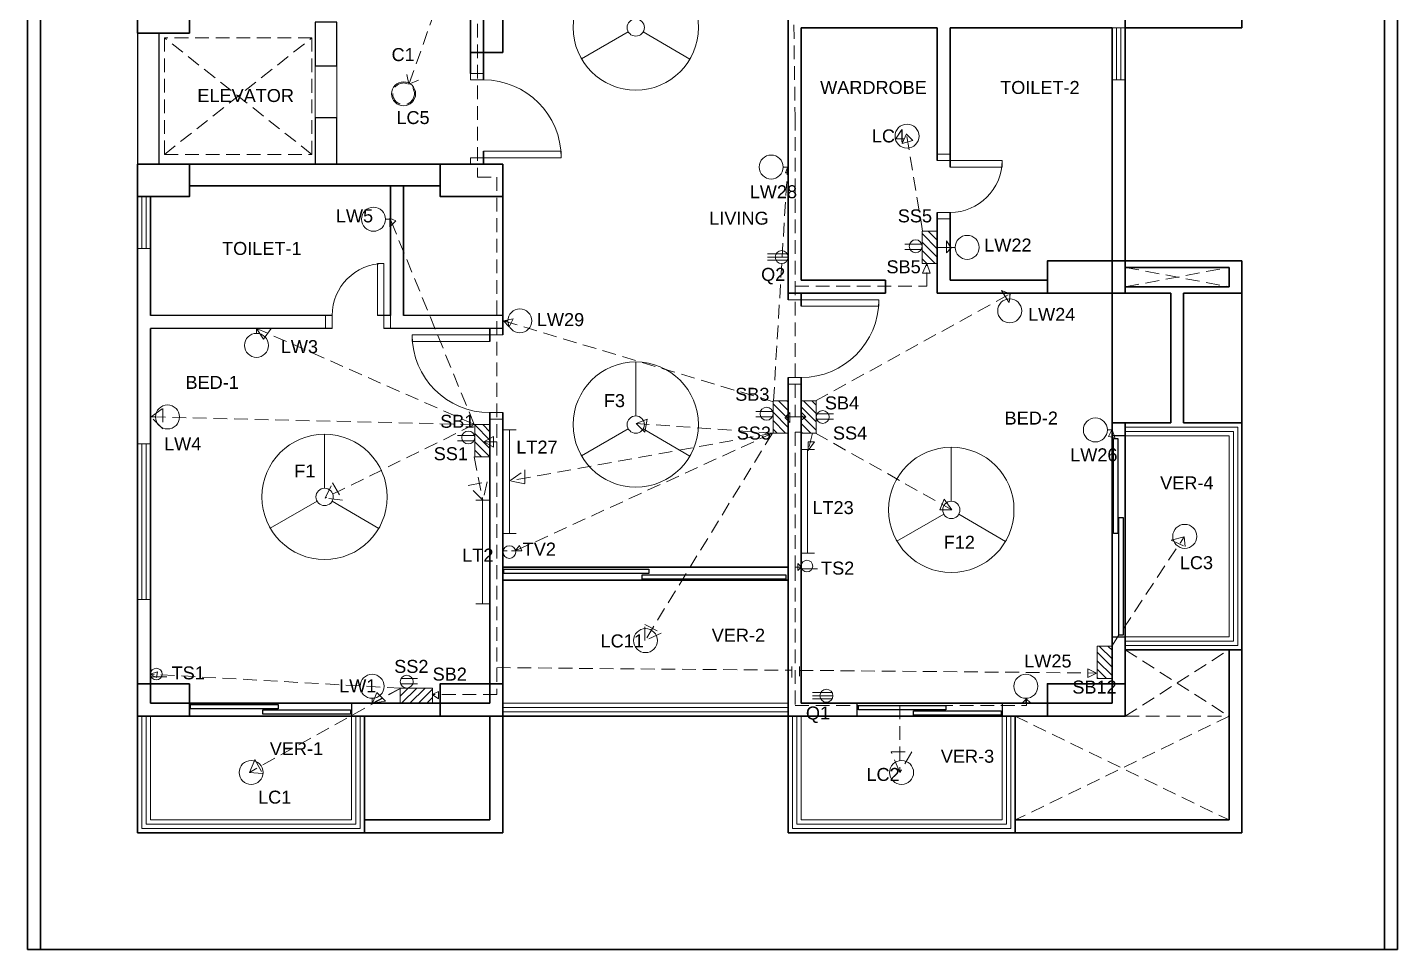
# Model space of a CAD drawing. Header units: inches. Extents: x 685 to 11694, y 256 to 9873.
# Drawn here: x 1140 to 1774, y 2984 to 3411 of the extents above; entities that cross this region are included whole.
import ezdxf

# ---------------------------------------------------------------- set-up
doc = ezdxf.new("R2010")
doc.units = ezdxf.units.IN
doc.header["$MEASUREMENT"] = 0
doc.linetypes.add('DASHED2', pattern=[9.525, 6.35, -3.175])
for name, color, linetype, lineweight in [('1.Boundary & Pillar', 10, 'Continuous', 30), ('2.Parking Lines', 255, 'Continuous', 30), ('2.Walls', 255, 'Continuous', 35), ('3.Doors', 34, 'Continuous', 9), ('3.Railing', 40, 'Continuous', 5), ('3.Windows', 130, 'Continuous', 15), ('4.Empty Spaces', 10, 'DASHED2', 15), ('4.Lift Door', 8, 'Continuous', 13), ('5.Fittings & Fixtures', 4, 'Continuous', 15), ('5.Fittings and Fixtures - Labels', 4, 'Continuous', 15), ('5.Switchboards', 210, 'Continuous', 9), ('5.Switchboards - Labels', 210, 'Continuous', 9), ('6.Text', 255, 'Continuous', 15), ('7.(Hidden) Board to Board', 6, 'DASHED2', 20), ('7.(Hidden) Board to Fixtures', 3, 'DASHED2', 20), ('7.(Hidden) Board to Fixtures - Labels', 3, 'DASHED2', 20), ('8.(Hidden) Emergency Connections', 10, 'DASHED2', 20)]:
    doc.layers.add(name, color=color, linetype=linetype, lineweight=lineweight)
doc.layers.add('2.Walls - Stairwell', color=255, linetype='Continuous')
doc.layers.add('3.Sliding Glass', color=160, linetype='Continuous')
doc.layers.get('8.(Hidden) Emergency Connections').off()
doc.styles.add('Text 1', font='arial.ttf', dxfattribs={"height": 6})

# ---------------------------------------------------------------- blocks, each defined once
blk = doc.blocks.new('col')
at = {"layer": '1.Boundary & Pillar', "linetype": 'Continuous'}
for points in [[(-433, 678), (-433, 663), (-457, 663), (-457, 678)], [(-291, 678), (-291, 663), (-320, 663), (-320, 678)], [(0, 678), (0, 663), (-36, 663), (-36, 678)], [(-433, 478.5), (-433, 463.5), (-457, 463.5), (-457, 478.5)], [(-303, 475.5), (-288, 475.5), (-288, 439.6), (-303, 439.6)], [(0, 451.6), (0, 436.6), (-36, 436.6), (-36, 451.6)], [(-433, 331.19), (-433, 316.19), (-457, 316.19), (-457, 331.19)], [(-288, 307.19), (-303, 307.19), (-303, 331.19), (-288, 331.19)], [(-433, 255.5), (-433, 240.5), (-457, 240.5), (-457, 255.5)], [(-288, 255.5), (-288, 240.5), (-317, 240.5), (-317, 255.5)], [(0, 210.75), (0, 195.75), (-36, 195.75), (-36, 210.75)], [(-433, 15), (-433, 0), (-457, 0), (-457, 15)], [(-288, 15), (-288, 0), (-317, 0), (-317, 15)], [(0, 15), (0, 0), (-36, 0), (-36, 15)]]:
    blk.add_lwpolyline(points, close=True, dxfattribs=at)
blk = doc.blocks.new('Light_CeilingK')
at = {"layer": '5.Fittings & Fixtures'}
blk.add_circle((0, 0), 5.55, dxfattribs=at)
blk = doc.blocks.new("Door 3'")
at = {"layer": '3.Doors'}
for p, q in [((3402, 896), (3408, 896)), ((3402, 893), (3402, 896)), ((3408, 896), (3408, 893)), ((3402, 893), (3366, 893)), ((3366, 893), (3366, 890)), ((3366, 890), (3402, 890)), ((3408, 893), (3402, 893)), ((3402, 890), (3402, 893)), ((3408, 857), (3402, 857)), ((3402, 857), (3402, 854)), ((3408, 854), (3408, 857)), ((3402, 854), (3408, 854))]:
    blk.add_line(p, q, dxfattribs=at)
blk.add_arc((3402, 893), 36, 180, 270, dxfattribs=at)
blk = doc.blocks.new("Door 2'")
at = {"layer": '3.Doors'}
for p, q in [((3347, 873), (3347, 876)), ((3347, 876), (3353, 876)), ((3353, 876), (3353, 873)), ((3347, 873), (3353, 873)), ((3323, 849), (3323, 852)), ((3323, 852), (3347, 852)), ((3347, 852), (3347, 849)), ((3347, 849), (3323, 849)), ((3347, 846), (3347, 849)), ((3347, 849), (3353, 849)), ((3353, 846), (3347, 846)), ((3353, 849), (3353, 846))]:
    blk.add_line(p, q, dxfattribs=at)
blk.add_arc((3347, 849), 24, 90, 180, dxfattribs=at)
blk = doc.blocks.new("Window 3'")
at = {"layer": '3.Windows'}
for p, q in [((3245, 876), (3239, 876)), ((3239, 876), (3239, 804)), ((3241, 876), (3241, 804)), ((3243, 804), (3243, 876)), ((3245, 804), (3245, 876)), ((3239, 804), (3245, 804))]:
    blk.add_line(p, q, dxfattribs=at)
blk = doc.blocks.new("Window 2'")
at = {"layer": '3.Windows'}
for p, q in [((3245, 896), (3239, 896)), ((3239, 896), (3239, 872)), ((3241, 896), (3241, 872)), ((3243, 896), (3243, 872)), ((3245, 872), (3245, 896)), ((3239, 872), (3245, 872))]:
    blk.add_line(p, q, dxfattribs=at)
blk = doc.blocks.new('Ceiling Fan')
at = {"layer": '5.Fittings & Fixtures'}
for p, q in [((3320, 1326.5), (3320, 1351.5)), ((3316.53, 1320.51), (3294.84, 1308.07)), ((3323.45, 1320.48), (3345.04, 1307.87))]:
    blk.add_line(p, q, dxfattribs=at)
for radius in [29, 4]:
    blk.add_circle((3320, 1322.5), radius, dxfattribs=at)
blk = doc.blocks.new('Tubelight')
at = {"layer": '5.Fittings & Fixtures'}
for p, q in [((3460.5, 1029.19), (3460.5, 1023)), ((3508.5, 1026), (3508.5, 1029.19)), ((3460.5, 1026), (3508.5, 1026)), ((3508.5, 1026), (3508.5, 1023))]:
    blk.add_line(p, q, dxfattribs=at)
blk = doc.blocks.new('LightW')
at = {"layer": '5.Fittings & Fixtures'}
blk.add_line((0, -2.3), (0, 0), dxfattribs=at)
blk.add_blockref('Light_CeilingK', (0, -7.85), dxfattribs=at)
blk = doc.blocks.new('Switchboard')
at = {"layer": '5.Switchboards'}
h = blk.add_hatch(dxfattribs=at)
h.set_pattern_fill('ANSI31', color=256, scale=22)
h.paths.add_polyline_path([(2518, 710), (2518, 717), (2503, 717), (2503, 710)])
blk.add_lwpolyline([(2503, 717), (2518, 717), (2518, 710), (2503, 710)], close=True, dxfattribs=at)
blk = doc.blocks.new('Socket 2P')
at = {"layer": '5.Fittings & Fixtures'}
for p, q in [((3553.4, 787.5), (3561, 787.5)), ((3553.17, 785), (3561, 785))]:
    blk.add_line(p, q, dxfattribs=at)
blk.add_circle((3556, 786), 3, dxfattribs=at)
blk = doc.blocks.new('Socket 3P')
at = {"layer": '5.Fittings & Fixtures'}
for p, q in [((4614.6, 922), (4605.5, 922)), ((4605.5, 920.5), (4615, 920.5)), ((4614.6, 919), (4605.5, 919))]:
    blk.add_line(p, q, dxfattribs=at)
blk.add_circle((4612, 920.5), 3, dxfattribs=at)
blk = doc.blocks.new('Socket TV')
at = {"layer": '5.Fittings & Fixtures'}
for p, q in [((3399.5, 1201), (3401, 1201)), ((3404.5, 1201), (3403, 1201))]:
    blk.add_line(p, q, dxfattribs=at)
blk.add_circle((3402, 1200.5), 2.92, dxfattribs=at)
blk = doc.blocks.new('Socket Table')
at = {"layer": '5.Fittings & Fixtures'}
blk.add_line((3245.31, 735), (3252.5, 735), dxfattribs=at)
blk.add_circle((3247.67, 736.29), 2.69, dxfattribs=at)

msp = doc.modelspace()

# ---------------------------------------------------------------- linework, layer by layer
at = {"layer": '1.Boundary & Pillar', "linetype": 'Continuous'}
msp.add_line((1773.76683, 2983.99987), (1139.76955, 2983.99987), dxfattribs=at)
msp.add_lwpolyline([(1139.76955, 2983.99987), (1139.76955, 3848.99987), (1773.76683, 3848.99987), (1773.76683, 2983.99987)], dxfattribs=at)
msp.add_lwpolyline([(1145.76955, 3842.99987), (1767.76683, 3842.99987), (1767.76683, 2983.99987), (1145.76955, 2983.99987)], close=True, dxfattribs=at)
at = {"layer": '2.Parking Lines'}
msp.add_lwpolyline([(1214.76683, 3347.50532), (1330.76779, 3347.50532), (1330.76779, 3337.50532), (1214.76683, 3337.50533)], close=True, dxfattribs=at)
at = {"layer": '2.Walls'}
for p, q in [((1647.76683, 3410.6033), (1647.76683, 3543.6033)), ((1701.76683, 3410.6033), (1701.76683, 3543.6033)), ((1491.76683, 3407.6033), (1491.76683, 3498.6033)), ((1344.76955, 3423.19293), (1344.77216, 3389.50532)), ((1350.775, 3423.19293), (1350.775, 3386.50532)), ((1491.76683, 3284.74987), (1491.76683, 3407.6033)), ((1497.76683, 3293.74987), (1497.76683, 3410.6033)), ((1560.76683, 3410.6033), (1497.76683, 3410.6033)), ((1560.76683, 3349.17658), (1560.76683, 3410.6033)), ((1566.76683, 3346.1771), (1566.76683, 3410.6033)), ((1641.76683, 3410.6033), (1566.76683, 3410.6033)), ((1641.76683, 3302.74987), (1641.76683, 3410.6033)), ((1647.76683, 3302.74987), (1647.76683, 3410.6033)), ((1701.76683, 3410.6033), (1647.76683, 3410.6033)), ((1350.775, 3353.50532), (1350.775, 3347.50532)), ((1307.76689, 3337.50532), (1307.76754, 3277.50527)), ((1313.7669, 3337.50532), (1313.76755, 3277.50527)), ((1190.76683, 3332.50532), (1190.7692, 3037.99996)), ((1196.76683, 3332.50539), (1196.76745, 3277.5053)), ((1359.76683, 3268.50527), (1359.76683, 3332.50532)), ((1560.76683, 3287.74987), (1560.76683, 3325.17658)), ((1566.76683, 3293.74987), (1566.76683, 3325.1771)), ((1641.76683, 3098.00157), (1641.76683, 3302.74987)), ((1647.76683, 3302.74987), (1701.76683, 3302.74987)), ((1647.76683, 3287.74987), (1647.76683, 3302.74987)), ((1647.76683, 3287.74987), (1647.76683, 3302.74987)), ((1647.76683, 3299.74987), (1695.76683, 3299.74987)), ((1695.76683, 3290.74987), (1695.76683, 3299.74987)), ((1701.76683, 3038.00147), (1701.76683, 3302.74987)), ((1536.76683, 3293.74987), (1497.76683, 3293.74987)), ((1536.76683, 3287.74987), (1536.76683, 3293.74987)), ((1611.76683, 3293.74987), (1566.76683, 3293.74987)), ((1695.76683, 3290.74987), (1647.76683, 3290.74987)), ((1536.76683, 3287.74987), (1491.76683, 3287.74987)), ((1497.76683, 3281.74987), (1497.76683, 3287.74987)), ((1497.76683, 3281.74987), (1497.76683, 3287.74987)), ((1668.76683, 3287.74987), (1560.76683, 3287.74987)), ((1668.76683, 3287.74987), (1668.76683, 3227.74987)), ((1701.76683, 3287.74987), (1674.76683, 3287.74987)), ((1674.76683, 3287.74987), (1674.76683, 3227.74987)), ((1196.76752, 3271.5053), (1196.76899, 3097.99987)), ((1353.76683, 3265.50527), (1353.76683, 3271.50527)), ((1491.76683, 3038.00085), (1491.76683, 3248.74987)), ((1497.76683, 3098.0007), (1497.76683, 3248.74987)), ((1497.76683, 3098.0007), (1497.76683, 3248.74987)), ((1353.76683, 3097.99987), (1353.76683, 3232.50527)), ((1359.76683, 3038.00046), (1359.76683, 3232.50527)), ((1668.76683, 3227.74987), (1641.76683, 3227.74987)), ((1647.76683, 3092.00161), (1647.76683, 3227.74987)), ((1647.76683, 3092.00161), (1647.76683, 3227.74987)), ((1701.76683, 3227.74987), (1674.76683, 3227.74987)), ((1359.76683, 3160.99987), (1491.76683, 3160.99987)), ((1359.76683, 3154.99987), (1491.76683, 3154.99987)), ((1701.76683, 3122.74987), (1647.76683, 3122.74987)), ((1695.76683, 3044.00146), (1695.76683, 3122.74987)), ((1196.76899, 3097.99987), (1353.76683, 3097.99987)), ((1497.76683, 3098.0007), (1641.76683, 3098.00157)), ((1190.76955, 3091.99987), (1359.76683, 3091.99987)), ((1295.76904, 3091.99992), (1295.7695, 3038.00027)), ((1353.76683, 3091.99987), (1353.76683, 3091.99987)), ((1353.76683, 3044.00044), (1353.76683, 3091.99987)), ((1359.76683, 3091.99987), (1647.76683, 3092.00161)), ((1596.76683, 3038.00085), (1596.76683, 3092.00127)), ((1295.76944, 3044.00027), (1353.76683, 3044.00044)), ((1596.76683, 3044.00116), (1695.76683, 3044.00146)), ((1190.7692, 3037.99996), (1359.76683, 3038.00046)), ((1491.76683, 3038.00085), (1701.76683, 3038.00147)), ((1590.76683, 3038.00085), (1590.76683, 3038.00114)), ((1592.76683, 3038.00085), (1592.76683, 3038.00115)), ((1594.76683, 3038.00085), (1594.76683, 3038.00116))]:
    msp.add_line(p, q, dxfattribs=at)
at = {"layer": '2.Walls - Stairwell', "linetype": 'Continuous'}
for points in [[(1282.89358, 3393.00551), (1282.89358, 3413.19294), (1272.89042, 3413.19294), (1272.89043, 3393.00551)], [(1190.76955, 3408.19293), (1190.76955, 3395.19287), (1190.76955, 3376.31155), (1190.76955, 3347.50532), (1200.76955, 3347.50532), (1200.76955, 3376.31155), (1200.76955, 3395.19287), (1200.76955, 3408.19293)], [(1272.92576, 3369.00543), (1272.92576, 3347.50532), (1282.92576, 3347.50532), (1282.92576, 3369.00543)]]:
    msp.add_lwpolyline(points, close=True, dxfattribs=at)
for points in [[(1330.76779, 3337.50525), (1214.76683, 3337.50531)], [(1280.76754, 3277.50528), (1196.76745, 3277.5053)], [(1280.76754, 3271.50528), (1196.76752, 3271.5053)], [(1307.76754, 3277.50527), (1301.76753, 3277.50528)], [(1359.76683, 3271.50527), (1304.76754, 3271.50528)], [(1359.76683, 3277.50526), (1313.76755, 3277.50527)]]:
    msp.add_lwpolyline(points, dxfattribs=at)
at = {"layer": '3.Railing'}
for p, q in [((1699.76683, 3225.74987), (1647.76683, 3225.74987)), ((1697.76683, 3223.74987), (1647.76683, 3223.74987)), ((1695.76683, 3221.74987), (1647.76683, 3221.74987)), ((1695.76683, 3128.74987), (1695.76683, 3221.74987)), ((1697.76683, 3126.74987), (1697.76683, 3223.74987)), ((1699.76683, 3124.74987), (1699.76683, 3225.74987)), ((1695.76683, 3128.74987), (1647.76683, 3128.74987)), ((1697.76683, 3126.74987), (1647.76683, 3126.74987)), ((1699.76683, 3124.74987), (1647.76683, 3124.74987)), ((1359.7668, 3097.99987), (1491.76683, 3098.00067)), ((1359.76681, 3095.99987), (1491.76684, 3096.00067)), ((1359.76682, 3093.99987), (1491.76686, 3094.00067)), ((1192.76904, 3091.99984), (1192.76936, 3039.99996)), ((1194.76904, 3091.99985), (1194.76934, 3041.99997)), ((1196.76904, 3091.99987), (1196.76944, 3043.99997)), ((1289.76904, 3091.99987), (1289.76944, 3044.00025)), ((1291.76904, 3091.99989), (1291.76946, 3042.00026)), ((1293.76904, 3091.9999), (1293.76948, 3040.00026)), ((1493.76683, 3040.0009), (1493.76683, 3092.0007)), ((1495.76683, 3042.0009), (1495.76683, 3092.0007)), ((1497.76683, 3044.00087), (1497.76683, 3092.0007)), ((1590.76683, 3044.00114), (1590.76683, 3092.00127)), ((1592.76683, 3042.00112), (1592.76683, 3092.00127)), ((1594.76683, 3040.00113), (1594.76683, 3092.00127)), ((1196.76944, 3043.99997), (1289.76944, 3044.00025)), ((1497.76683, 3044.00087), (1590.76683, 3044.00114)), ((1192.76936, 3039.99996), (1293.76948, 3040.00026)), ((1194.76934, 3041.99997), (1291.76946, 3042.00026)), ((1493.76683, 3040.0009), (1594.76683, 3040.00113)), ((1495.76683, 3042.0009), (1592.76683, 3042.00112))]:
    msp.add_line(p, q, dxfattribs=at)
at = {"layer": '3.Sliding Glass'}
for points in [[(1647.76683, 3221.74987), (1641.76683, 3221.74987), (1641.76683, 3128.74987), (1647.76683, 3128.74987)], [(1642.275, 3220.49987), (1644.275, 3220.49987), (1644.275, 3176.49987), (1642.275, 3176.49987)], [(1644.775, 3183.99987), (1646.775, 3183.99987), (1646.775, 3129.49987), (1644.775, 3129.49987)], [(1359.76683, 3160.99987), (1491.76683, 3160.99987), (1491.76683, 3154.99987), (1359.76683, 3154.99987)], [(1360.275, 3159.99987), (1427.275, 3159.99987), (1427.275, 3157.99987), (1360.275, 3157.99987)], [(1424.275, 3157.49987), (1490.775, 3157.49987), (1490.775, 3155.49987), (1424.275, 3155.49987)], [(1289.76904, 3091.99987), (1214.76955, 3091.99987), (1214.76955, 3097.99987), (1289.76904, 3097.99987)], [(1215.275, 3097.49987), (1255.775, 3097.49987), (1255.775, 3095.49987), (1215.275, 3095.49987)], [(1248.775, 3094.99987), (1289.275, 3094.99987), (1289.275, 3092.99987), (1248.775, 3092.99987)], [(1590.76683, 3092.00127), (1523.775, 3092.00127), (1523.775, 3098.0007), (1590.76683, 3098.0007)], [(1524.275, 3096.99987), (1564.775, 3096.99987), (1564.775, 3094.99987), (1524.275, 3094.99987)], [(1549.775, 3094.49987), (1590.275, 3094.49987), (1590.275, 3092.49987), (1549.775, 3092.49987)]]:
    msp.add_lwpolyline(points, close=True, dxfattribs=at)
at = {"layer": '4.Empty Spaces'}
for p, q in [((1271.39358, 3352.00551), (1203.20521, 3406.00551)), ((1203.20521, 3352.00551), (1271.39358, 3406.00551)), ((1647.76683, 3299.74987), (1695.76683, 3290.74987)), ((1647.76683, 3290.74987), (1695.76683, 3299.74987)), ((1647.76683, 3092.00161), (1695.76683, 3122.74987)), ((1647.76683, 3122.74987), (1695.76683, 3092.00161)), ((1596.76683, 3092.00127), (1695.76683, 3044.00146)), ((1695.76955, 3092.00161), (1596.76955, 3043.99987)), ((1647.76683, 3092.00161), (1695.76955, 3092.00161))]:
    msp.add_line(p, q, dxfattribs=at)
msp.add_lwpolyline([(1271.39358, 3352.00551), (1271.39358, 3406.00551), (1203.20521, 3406.00551), (1203.20521, 3352.00551)], close=True, dxfattribs=at)
at = {"layer": '4.Lift Door', "linetype": 'Continuous'}
for p, q in [((1272.89358, 3369.00551), (1272.89358, 3393.00551)), ((1282.89358, 3369.00551), (1282.89358, 3393.00551))]:
    msp.add_line(p, q, dxfattribs=at)
at = {"layer": '7.(Hidden) Board to Board'}
for p, q in [((1494, 3440.5), (1495, 3369.5)), ((1348, 3422), (1348, 3341.5)), ((1495, 3369.5), (1495, 3230.5)), ((1348, 3341.5), (1357, 3341.5)), ((1357, 3341.5), (1357, 3219)), ((1556, 3301.5), (1554, 3297)), ((1554, 3297), (1557.5, 3297)), ((1556, 3291), (1556, 3301.5)), ((1557.5, 3297), (1556, 3301.5)), ((1495, 3291), (1556, 3291)), ((1492.5, 3228), (1490.25, 3230.25)), ((1490.5, 3230.5), (1492.5, 3232.5)), ((1495, 3230.5), (1490.5, 3230.5)), ((1492.5, 3232.5), (1492.5, 3228)), ((1495, 3230.5), (1500, 3230.5)), ((1500, 3230.5), (1497.75, 3232.75)), ((1497.75, 3232.75), (1497.75, 3229)), ((1497.75, 3229), (1500, 3230.5)), ((1351, 3219), (1355.5, 3221.5)), ((1355.5, 3221.5), (1355.5, 3216.5)), ((1357, 3219), (1351, 3219)), ((1355.5, 3216.5), (1351, 3219)), ((1357, 3219), (1357, 3102)), ((1357, 3114.5), (1493.5, 3113.27027)), ((1493.5, 3115), (1493.5, 3110)), ((1497, 3115), (1497, 3110.5)), ((1497, 3113.23874), (1634.5, 3112)), ((1634.5, 3112), (1630.5, 3114)), ((1630.5, 3114), (1630.5, 3110)), ((1630.5, 3110), (1634.5, 3112)), ((1327, 3102), (1330, 3103.5)), ((1357, 3102), (1327, 3102)), ((1330, 3100), (1327, 3102)), ((1330, 3103.5), (1330, 3100))]:
    msp.add_line(p, q, dxfattribs=at)
at = {"layer": '7.(Hidden) Board to Fixtures'}
for p, q in [((1337.76955, 3444.71472), (1316.26683, 3384.45549)), ((1316.26683, 3384.45549), (1315.26683, 3388.95549)), ((1316.26683, 3384.45549), (1320.76683, 3386.45549)), ((1546.5, 3361.5), (1544.5, 3357)), ((1554, 3316.5), (1546.5, 3361.5)), ((1549.5, 3358.5), (1546.75, 3361.25)), ((1544.5, 3357), (1549.5, 3358.5)), ((1485, 3238), (1491.5, 3346)), ((1491.5, 3346), (1490.5, 3343.5)), ((1490.5, 3343.5), (1492, 3343.5)), ((1492, 3343.5), (1491.5, 3346)), ((1346.5, 3227), (1307.5, 3322.5)), ((1307.5, 3322.5), (1307.5, 3318.5)), ((1310.25, 3321.25), (1307.5, 3322.5)), ((1307.5, 3318.5), (1310.25, 3321.25)), ((1567, 3309), (1565, 3312)), ((1565, 3312), (1565, 3306.5)), ((1567.25, 3308.75), (1565, 3312)), ((1560.5, 3309), (1567, 3309)), ((1565, 3306.5), (1567.25, 3308.75)), ((1504.5, 3238), (1594.5, 3287.5)), ((1594.5, 3287.5), (1590.5, 3289)), ((1590.5, 3289), (1594, 3283.5)), ((1594, 3283.5), (1594.5, 3287.5)), ((1252.5, 3271.5), (1245.5, 3271.5)), ((1346.775, 3226.99987), (1245.77228, 3271.49987)), ((1245.77228, 3271.49987), (1249, 3266.5)), ((1249, 3266.5), (1252.5, 3271.5)), ((1364.5, 3276), (1360, 3275)), ((1485, 3237.5), (1360, 3275)), ((1360, 3275), (1362.75, 3272.25)), ((1362.75, 3272.25), (1364.5, 3276)), ((1197, 3230.5), (1202.5, 3234.5)), ((1202.5, 3234.5), (1202.5, 3225)), ((1202.5, 3225), (1196.75, 3230.75)), ((1346.5, 3227), (1197, 3230.5)), ((1426.5, 3229.5), (1421.5, 3227.5)), ((1484.5, 3223), (1421.5, 3227.5)), ((1421.5, 3227.5), (1425.5, 3223.5)), ((1425.5, 3223.5), (1426.5, 3229.5)), ((1346.5, 3227), (1277.5, 3193)), ((1485, 3223), (1363, 3201)), ((1484.5, 3223), (1365.5, 3168.5)), ((1484.5, 3223), (1425.5, 3127)), ((1498, 3223.5), (1495, 3223.5)), ((1495, 3223.5), (1495, 3161)), ((1503, 3223), (1501, 3215)), ((1504.5, 3223), (1567.5, 3187.5)), ((1641.5, 3224.5), (1640, 3221.5)), ((1640, 3221.5), (1643, 3221)), ((1643, 3221), (1641.5, 3225)), ((1641.5, 3124.5), (1641.5, 3224.5)), ((1501, 3215), (1501, 3219)), ((1501, 3219), (1504, 3219)), ((1504, 3219), (1501, 3215)), ((1346.5, 3212), (1350.5, 3192)), ((1363, 3201), (1370, 3206)), ((1370, 3206), (1370, 3199.5)), ((1277.5, 3193), (1281, 3200)), ((1281, 3200), (1285.5, 3192)), ((1343.75, 3198.75), (1352.5, 3200.5)), ((1350.5, 3192), (1343.75, 3198.75)), ((1352.5, 3200.5), (1350.5, 3192)), ((1370, 3199.5), (1363, 3201)), ((1285.5, 3192), (1277.5, 3193)), ((1564, 3192.5), (1562, 3187.5)), ((1567.5, 3187.5), (1564, 3192.5)), ((1562, 3187.5), (1567.5, 3187.5)), ((1365.5, 3168.5), (1367.5, 3171)), ((1367.5, 3171), (1368.5, 3168.5)), ((1641.5, 3124.5), (1675, 3175)), ((1675, 3175), (1669, 3173.5)), ((1669, 3173.5), (1675.5, 3170.5)), ((1675.5, 3170.5), (1675, 3175)), ((1368.5, 3168.5), (1365.5, 3168.5)), ((1495, 3161), (1498, 3161)), ((1495, 3161), (1495, 3097)), ((1498, 3161), (1496.25, 3162.75)), ((1496.25, 3162.75), (1496.25, 3159.5)), ((1496.25, 3159.5), (1497.875, 3161.125)), ((1425.5, 3127), (1425.5, 3134.5)), ((1425.5, 3134.5), (1433, 3130.5)), ((1433, 3130.5), (1425.5, 3127)), ((1196.5, 3111.5), (1200, 3112.5)), ((1312.5, 3105), (1196.5, 3111.5)), ((1199.5, 3110), (1196.5, 3111.5)), ((1200, 3112.5), (1199.5, 3110)), ((1312.5, 3105), (1242.5, 3066)), ((1312.5, 3105), (1299.5, 3098)), ((1299.5, 3098), (1301.5, 3103)), ((1301.5, 3103), (1305.5, 3099)), ((1604, 3098), (1601.75, 3100.25)), ((1305.5, 3099), (1299.5, 3098)), ((1495, 3097), (1602, 3097)), ((1543.5, 3097), (1543.5, 3066)), ((1602, 3100), (1600, 3098)), ((1600, 3098), (1604, 3098)), ((1602, 3097), (1602, 3100)), ((1543.5, 3066), (1539.5, 3075.5)), ((1539.5, 3075.5), (1549, 3075.5)), ((1549, 3075.5), (1543.5, 3066)), ((1242.5, 3066), (1245, 3072)), ((1245, 3072), (1248.5, 3065.5)), ((1248.5, 3065.5), (1242.5, 3066))]:
    msp.add_line(p, q, dxfattribs=at)
msp.add_circle((1313.83162, 3380.0886), 5, dxfattribs=at)

# ---------------------------------------------------------------- block references
at = {"layer": '1.Boundary & Pillar', "linetype": 'Continuous'}
msp.add_blockref('col', (1647.76683, 3092.00161), dxfattribs=at)
at = {"layer": '3.Doors'}
for name, p, rotation in [("Door 3'", (4752.77216, 4243.50532), 180), ("Door 2'", (4913.69046, 4198.46884), 180.0049942068674)]:
    msp.add_blockref(name, p, dxfattribs=dict(at, rotation=rotation))
at = {"layer": '3.Doors', "xscale": -1, "rotation": 90}
msp.add_blockref("Door 2'", (2153.76753, 6624.50527), dxfattribs=at)
at = {"layer": '3.Doors', "xscale": -1}
msp.add_blockref("Door 3'", (4899.76683, 2391.74987), dxfattribs=at)
at = {"layer": '3.Doors'}
msp.add_blockref("Door 3'", (-2048.23317, 2375.50527), dxfattribs=at)
at = {"layer": '3.Windows'}
for name, p in [("Window 2'", (-1597.23154, 2514.6033)), ("Window 2'", (-2048.23154, 2436.50532)), ("Window 3'", (-2048.23317, 2341.99988))]:
    msp.add_blockref(name, p, dxfattribs=at)
at = {"layer": '5.Fittings & Fixtures'}
for name, p in [('Ceiling Fan', (-1898.725, 2088.24987)), ('Light_CeilingK', (1313.83162, 3380.0886)), ('Light_CeilingK', (1546.775, 3360.49987)), ('Socket 3P', (-3123.225, 2383.99987)), ('Ceiling Fan', (-1898.725, 1904.49987)), ('Socket 2P', (-2048.225, 2444.49987)), ('Ceiling Fan', (-2042.725, 1870.99987)), ('Ceiling Fan', (-1752.72772, 1864.99987)), ('Light_CeilingK', (1675.275, 3175.24987)), ('Socket TV', (-2039.225, 1967.49987)), ('Socket Table', (-1747.19301, 2425.22394)), ('Light_CeilingK', (1425.76683, 3126.99987)), ('Socket Table', (-2048.23602, 2375.22763)), ('Socket 2P', (-2240.725, 2321.99987)), ('Socket 3P', (-3102.5, 2181)), ('Light_CeilingK', (1243.2694, 3065.99987)), ('Light_CeilingK', (1544.26683, 3065.99987))]:
    msp.add_blockref(name, p, dxfattribs=at)
for name, p, rotation in [('LightW', (1491.76683, 3346.17658), 270), ('LightW', (1307.775, 3321.99987), 270), ('Socket 2P', (5106.775, 4095.49987), 180), ('Socket 2P', (5037.775, 4017.99987), 180), ('Socket 2P', (4899.775, 4006.99987), 180), ('Tubelight', (336.775, 6684.99987), 270), ('Tubelight', (474.775, 6675.99987), 270), ('Tubelight', (324.275, 6652.49987), 270), ('LightW', (1299.275, 3097.99987), 180), ('LightW', (1601.775, 3097.99987), 180)]:
    msp.add_blockref(name, p, dxfattribs=dict(at, rotation=rotation))
at = {"layer": '5.Fittings & Fixtures', "xscale": -1}
for p, rotation in [((1566.76683, 3308.99987), 90), ((1359.77228, 3275.0026), 90), ((1196.77228, 3230.5026), 90), ((1641.77228, 3224.49987), 270)]:
    msp.add_blockref('LightW', p, dxfattribs=dict(at, rotation=rotation))
for p in [(1594.27228, 3287.49987), (1245.77228, 3271.49987)]:
    msp.add_blockref('LightW', p, dxfattribs=at)
at = {"layer": '5.Switchboards', "rotation": 270}
for p in [(843.775, 5819.49987), (774.775, 5740.99987), (787.775, 5740.99987), (636.775, 5729.99987), (924.775, 5627.49987)]:
    msp.add_blockref('Switchboard', p, dxfattribs=at)
at = {"layer": '5.Switchboards'}
msp.add_blockref('Switchboard', (-1190.725, 2387.99987), dxfattribs=at)
at = {"layer": '8.(Hidden) Emergency Connections', "rotation": 270}
for p in [(843.775, 5819.49987), (774.775, 5740.99987), (787.775, 5740.99987), (636.775, 5729.99987), (924.775, 5627.49987)]:
    msp.add_blockref('Switchboard', p, dxfattribs=at)
at = {"layer": '8.(Hidden) Emergency Connections'}
msp.add_blockref('Switchboard', (-1190.725, 2387.99987), dxfattribs=at)

# ---------------------------------------------------------------- texts
at = {"layer": '5.Fittings and Fixtures - Labels', "char_height": 6, "attachment_point": 1, "style": 'Text 1'}
for s, width, heights, insert in [('LC{\\fArial Baltic|b0|i0|c186|p34;5}', 6, [6.02456], (1310.49914, 3372.06469)), ('LC{\\fArial Baltic|b0|i0|c186|p34;4}', 4, [0], (1530.49914, 3363.56469)), ('{\\fArial Baltic|b0|i0|c186|p34;L}W{\\fArial Baltic|b0|i0|c186|p34;28}', 4, [0], (1473.99097, 3337.7414)), ('{\\fArial Baltic|b0|i0|c186|p34;L}W{\\fArial Baltic|b0|i0|c186|p34;5}', 4, [0], (1282.49914, 3326.56469)), ('SS5', 4, [0], (1542.49914, 3326.56469)), ('{\\fArial Baltic|b0|i0|c186|p34;L}W{\\fArial Baltic|b0|i0|c186|p34;22}', 4, [0], (1582.49914, 3313.06469)), ('{\\fArial Baltic|b0|i0|c186|p34;Q}2', 11.4343698, [0], (1479.27228, 3299.49987)), ('{\\fArial Baltic|b0|i0|c186|p34;L}W{\\fArial Baltic|b0|i0|c186|p34;29}', 4, [0], (1375.49914, 3278.56469)), ('{\\fArial Baltic|b0|i0|c186|p34;L}W{\\fArial Baltic|b0|i0|c186|p34;24}', 4, [0], (1602.77228, 3280.99987)), ('{\\fArial Baltic|b0|i0|c186|p34;L}W{\\fArial Baltic|b0|i0|c186|p34;3}', 4, [0], (1256.99914, 3266.06469)), ('{\\fArial Baltic|b0|i0|c186|p34;F}3', 4, [0], (1406.49914, 3241.06469)), ('{\\fArial Baltic|b0|i0|c186|p34;L}W{\\fArial Baltic|b0|i0|c186|p34;4}', 4, [0], (1202.99914, 3221.06469)), ('SS3', 4, [0], (1467.99914, 3226.06469)), ('SS4', 4, [0], (1512.49914, 3226.06469)), ('SS1', 4, [0], (1327.77228, 3216.49987)), ('{\\fArial Baltic|b0|i0|c186|p34;L}T{\\fArial Baltic|b0|i0|c186|p34;27}', 4, [0], (1365.99914, 3219.56469)), ('{\\fArial Baltic|b0|i0|c186|p34;L}W{\\fArial Baltic|b0|i0|c186|p34;26}', 4, [0], (1622.27228, 3215.99987)), ('{\\fArial Baltic|b0|i0|c186|p34;F1}', 4, [0], (1263.27228, 3208.49987)), ('{\\fArial Baltic|b0|i0|c186|p34;L}T{\\fArial Baltic|b0|i0|c186|p34;23}', 4, [0], (1502.99914, 3191.56469)), ('TV2', 4, [0], (1368.96688, 3172.3552)), ('{\\fArial Baltic|b0|i0|c186|p34;F1}2', 6, [0], (1563.74785, 3175.49987)), ('{\\fArial Baltic|b0|i0|c186|p34;L}T{\\fArial Baltic|b0|i0|c186|p34;2}', 4, [0], (1340.99914, 3169.56469)), ('TS2', 4, [0], (1506.99914, 3163.56469)), ('LC{\\fArial Baltic|b0|i0|c186|p34;3}', 4, [0], (1672.99914, 3166.06469)), ('LC{\\fArial Baltic|b0|i0|c186|p34;11}', 4, [0], (1404.96688, 3129.8552)), ('{\\fArial Baltic|b0|i0|c186|p34;L}W{\\fArial Baltic|b0|i0|c186|p34;25}', 4, [0], (1600.99914, 3120.56469)), ('TS1', 4, [0], (1206.49914, 3115.06469)), ('SS2', 4, [0], (1309.49914, 3118.06469)), ('{\\fArial Baltic|b0|i0|c186|p34;L}W{\\fArial Baltic|b0|i0|c186|p34;1}', 4, [0], (1283.99914, 3109.06469)), ('{\\fArial Baltic|b0|i0|c186|p34;Q1}', 4, [0], (1499.99728, 3096.5)), ('LC{\\fArial Baltic|b0|i0|c186|p34;2}', 4, [0], (1527.99914, 3068.06469)), ('LC{\\fArial Baltic|b0|i0|c186|p34;1}', 4, [0], (1246.49914, 3057.56469))]:
    msp.add_mtext_dynamic_manual_height_columns(s, width=width, gutter_width=60, heights=heights, dxfattribs=dict(at, insert=insert))
at = {"layer": '5.Switchboards - Labels', "char_height": 6, "attachment_point": 1, "style": 'Text 1'}
for s, width, insert in [('{\\fArial Baltic|b0|i0|c186|p34;SB}5', 4, (1537.27228, 3302.99987)), ('{\\fArial Baltic|b0|i0|c186|p34;SB}3', 4, (1467.27228, 3243.99987)), ('{\\fArial Baltic|b0|i0|c186|p34;SB}4', 4, (1508.77228, 3239.99987)), ('SB1', 4, (1330.77228, 3231.49987)), ('{\\fArial Baltic|b0|i0|c186|p34;SB}2', 4, (1327.27228, 3114.49987)), ('{\\fArial Baltic|b0|i0|c186|p34;SB1}2', 6, (1623.27228, 3108.49987))]:
    msp.add_mtext_dynamic_manual_height_columns(s, width=width, gutter_width=60, heights=[0], dxfattribs=dict(at, insert=insert))
at = {"layer": '6.Text', "char_height": 6, "attachment_point": 1, "style": 'Text 1'}
for s, insert in [('\\pxqc;WARDROBE', (1525.77228, 3385.99987)), ('\\pxqc;TOILET-2', (1602.77228, 3385.99987)), ('\\pxqc;ELEVATOR', (1235.26955, 3382.27103)), ('{\\fArial Baltic|b0|i0|c186|p34;LIVING}', (1455.27228, 3325.49987)), ('\\pxqc;TOILET-1', (1242.77228, 3311.49987)), ('\\pxqc;BED-1', (1219.77228, 3249.49987)), ('\\pxqc;BED-2', (1598.77228, 3232.99987)), ('\\pxqc;VER-4', (1670.77228, 3202.99987)), ('\\pxqc;VER-2', (1463.27228, 3132.49987)), ('\\pxqc;VER-1', (1258.77228, 3079.99987)), ('\\pxqc;VER-3', (1569.27228, 3076.49987))]:
    msp.add_mtext_dynamic_manual_height_columns(s, width=10.9746251, gutter_width=60, heights=[23.51966], dxfattribs=dict(at, insert=insert))
at = {"layer": '7.(Hidden) Board to Fixtures - Labels', "insert": (1308.26683, 3401.21472), "char_height": 6, "attachment_point": 1, "style": 'Text 1'}
msp.add_mtext_dynamic_manual_height_columns('C1', width=10.0711831, gutter_width=60, heights=[0], dxfattribs=at)

doc.saveas('drawing.dxf')
